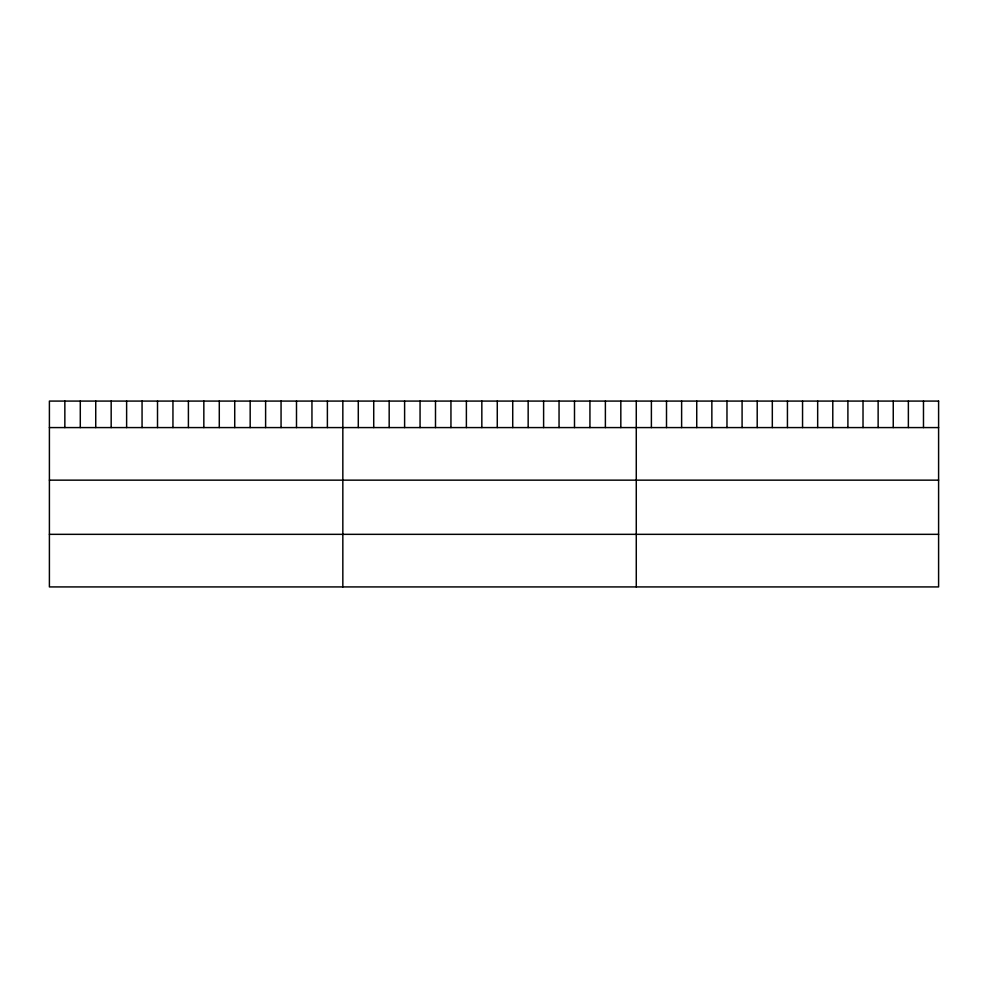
<?xml version="1.0" encoding="UTF-8"?>
<svg xmlns="http://www.w3.org/2000/svg" width="988" height="988" viewBox="0 0 988 988"><rect width="100%" height="100%" fill="white"/><g stroke="black" fill="none" stroke-linecap="round" stroke-linejoin="round"><path stroke-width="1.48" d="M49.4 427.582L938.6 427.582M49.4 480.156L938.6 480.156M49.4 534.335L938.6 534.335M923.484 401.079L923.484 427.582M908.367 401.079L908.367 427.582M893.251 401.079L893.251 427.582M878.134 401.079L878.134 427.582M863.018 401.079L863.018 427.582M847.902 401.079L847.902 427.582M832.785 401.079L832.785 427.582M817.669 401.079L817.669 427.582M802.552 401.079L802.552 427.582M787.436 401.079L787.436 427.582M772.32 401.079L772.32 427.582M757.203 401.079L757.203 427.582M742.087 401.079L742.087 427.582M726.97 401.079L726.97 427.582M711.854 401.079L711.854 427.582M696.738 401.079L696.738 427.582M681.621 401.079L681.621 427.582M666.505 401.079L666.505 427.582M651.388 401.079L651.388 427.582M636.272 401.079L636.272 586.921M620.822 401.079L620.822 427.582M605.385 401.079L605.385 427.582M589.935 401.079L589.935 427.582M574.497 401.079L574.497 427.582M559.047 401.079L559.047 427.582M543.61 401.079L543.61 427.582M528.16 401.079L528.16 427.582M512.723 401.079L512.723 427.582M497.273 401.079L497.273 427.582M481.835 401.079L481.835 427.582M466.385 401.079L466.385 427.582M450.948 401.079L450.948 427.582M435.498 401.079L435.498 427.582M420.061 401.079L420.061 427.582M404.611 401.079L404.611 427.582M389.173 401.079L389.173 427.582M373.723 401.079L373.723 427.582M358.286 401.079L358.286 427.582M342.836 401.079L342.836 586.921M327.386 401.079L327.386 427.582M311.949 401.079L311.949 427.582M296.499 401.079L296.499 427.582M281.061 401.079L281.061 427.582M265.611 401.079L265.611 427.582M250.174 401.079L250.174 427.582M234.724 401.079L234.724 427.582M219.287 401.079L219.287 427.582M203.837 401.079L203.837 427.582M188.399 401.079L188.399 427.582M172.949 401.079L172.949 427.582M157.512 401.079L157.512 427.582M142.062 401.079L142.062 427.582M126.625 401.079L126.625 427.582M111.175 401.079L111.175 427.582M95.737 401.079L95.737 427.582M80.287 401.079L80.287 427.582M64.85 401.079L64.85 427.582M938.6 401.079L49.4 401.079L49.4 586.921L938.6 586.921L938.6 401.079"/></g></svg>
